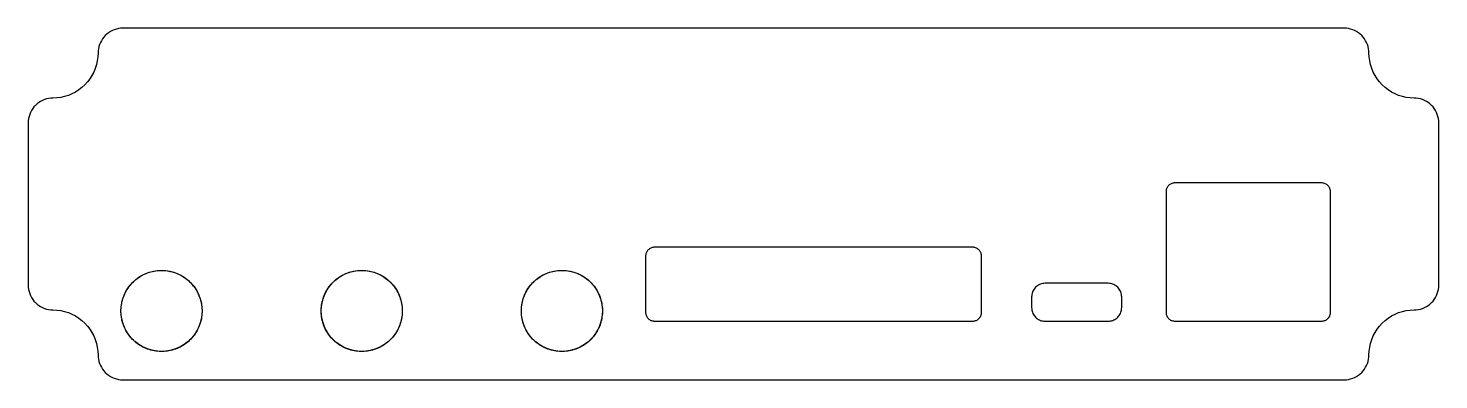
# Model space of a CAD drawing. Header units: millimetres. Extents: x -78 to 78, y -7 to 32.
import ezdxf

# ---------------------------------------------------------------- set-up
doc = ezdxf.new("R2010")
doc.units = ezdxf.units.MM

msp = doc.modelspace()

# ---------------------------------------------------------------- linework, layer by layer
at = {"layer": 'drills_NPTH'}
for centre in [(-63.5, 0.64), (-41.27, 0.64), (-19.05, 0.64)]:
    msp.add_circle(centre, 4.5, dxfattribs=at)
at = {"layer": 'holes'}
for points in [[(48.02, 0.5), (48.02, 0.41), (48.04, 0.33), (48.05, 0.24), (48.08, 0.16), (48.11, 0.08), (48.15, 0), (48.2, -0.07), (48.25, -0.14), (48.31, -0.21), (48.38, -0.27), (48.45, -0.32), (48.52, -0.37), (48.6, -0.41), (48.68, -0.44), (48.76, -0.47), (48.85, -0.48), (48.93, -0.5), (49.02, -0.5), (65.28, -0.5), (65.37, -0.5), (65.45, -0.48), (65.54, -0.47), (65.62, -0.44), (65.7, -0.41), (65.78, -0.37), (65.85, -0.32), (65.92, -0.27), (65.99, -0.21), (66.05, -0.14), (66.1, -0.07), (66.15, 0), (66.19, 0.08), (66.22, 0.16), (66.25, 0.24), (66.26, 0.33), (66.28, 0.41), (66.28, 0.5), (66.28, 13.84), (66.28, 13.93), (66.26, 14.01), (66.25, 14.1), (66.22, 14.18), (66.19, 14.26), (66.15, 14.34), (66.1, 14.41), (66.05, 14.48), (65.99, 14.55), (65.92, 14.61), (65.85, 14.66), (65.78, 14.71), (65.7, 14.75), (65.62, 14.78), (65.54, 14.81), (65.45, 14.82), (65.37, 14.84), (65.28, 14.84), (49.02, 14.84), (48.93, 14.84), (48.85, 14.82), (48.76, 14.81), (48.68, 14.78), (48.6, 14.75), (48.52, 14.71), (48.45, 14.66), (48.38, 14.61), (48.31, 14.55), (48.25, 14.48), (48.2, 14.41), (48.15, 14.34), (48.11, 14.26), (48.08, 14.18), (48.05, 14.1), (48.04, 14.01), (48.02, 13.93), (48.02, 13.84), (48.02, 0.5)], [(-9.76, 0.5), (-9.76, 0.41), (-9.74, 0.33), (-9.73, 0.24), (-9.7, 0.16), (-9.67, 0.08), (-9.63, 0), (-9.58, -0.07), (-9.53, -0.14), (-9.47, -0.21), (-9.4, -0.27), (-9.33, -0.32), (-9.26, -0.37), (-9.18, -0.41), (-9.1, -0.44), (-9.02, -0.47), (-8.93, -0.48), (-8.85, -0.5), (-8.76, -0.5), (26.54, -0.5), (26.63, -0.5), (26.71, -0.48), (26.8, -0.47), (26.88, -0.44), (26.96, -0.41), (27.04, -0.37), (27.11, -0.32), (27.18, -0.27), (27.25, -0.21), (27.31, -0.14), (27.36, -0.07), (27.41, 0), (27.45, 0.08), (27.48, 0.16), (27.51, 0.24), (27.52, 0.33), (27.54, 0.41), (27.54, 0.5), (27.54, 6.7), (27.54, 6.79), (27.52, 6.87), (27.51, 6.96), (27.48, 7.04), (27.45, 7.12), (27.41, 7.2), (27.36, 7.27), (27.31, 7.34), (27.25, 7.41), (27.18, 7.47), (27.11, 7.52), (27.04, 7.57), (26.96, 7.61), (26.88, 7.64), (26.8, 7.67), (26.71, 7.68), (26.63, 7.7), (26.54, 7.7), (-8.76, 7.7), (-8.85, 7.7), (-8.93, 7.68), (-9.02, 7.67), (-9.1, 7.64), (-9.18, 7.61), (-9.26, 7.57), (-9.33, 7.52), (-9.4, 7.47), (-9.47, 7.41), (-9.53, 7.34), (-9.58, 7.27), (-9.63, 7.2), (-9.67, 7.12), (-9.7, 7.04), (-9.73, 6.96), (-9.74, 6.87), (-9.76, 6.79), (-9.76, 6.7), (-9.76, 0.5)], [(-59, 0.54), (-59.01, 0.36), (-59.02, 0.17), (-59.05, -0.01), (-59.08, -0.2), (-59.11, -0.38), (-59.16, -0.56), (-59.21, -0.74), (-59.27, -0.91), (-59.34, -1.09), (-59.42, -1.26), (-59.5, -1.42), (-59.59, -1.59), (-59.68, -1.75), (-59.78, -1.9), (-59.89, -2.06), (-60.01, -2.2), (-60.13, -2.34), (-60.25, -2.48), (-60.38, -2.61), (-60.52, -2.74), (-60.66, -2.86), (-60.81, -2.97), (-60.96, -3.08), (-61.12, -3.18), (-61.28, -3.28), (-61.44, -3.37), (-61.61, -3.45), (-61.78, -3.52), (-61.95, -3.59), (-62.13, -3.65), (-62.31, -3.7), (-62.49, -3.75), (-62.67, -3.79), (-62.85, -3.82), (-63.04, -3.84), (-63.22, -3.86), (-63.41, -3.87), (-63.59, -3.87), (-63.78, -3.86), (-63.96, -3.84), (-64.15, -3.82), (-64.33, -3.79), (-64.51, -3.75), (-64.69, -3.7), (-64.87, -3.65), (-65.05, -3.59), (-65.22, -3.52), (-65.39, -3.45), (-65.56, -3.37), (-65.72, -3.28), (-65.88, -3.18), (-66.04, -3.08), (-66.19, -2.97), (-66.34, -2.86), (-66.48, -2.74), (-66.62, -2.61), (-66.75, -2.48), (-66.87, -2.34), (-66.99, -2.2), (-67.11, -2.06), (-67.22, -1.9), (-67.32, -1.75), (-67.41, -1.59), (-67.5, -1.42), (-67.58, -1.26), (-67.66, -1.09), (-67.73, -0.91), (-67.79, -0.74), (-67.84, -0.56), (-67.89, -0.38), (-67.92, -0.2), (-67.95, -0.01), (-67.98, 0.17), (-67.99, 0.36), (-68, 0.54), (-68, 0.73), (-67.99, 0.91), (-67.98, 1.1), (-67.95, 1.28), (-67.92, 1.47), (-67.89, 1.65), (-67.84, 1.83), (-67.79, 2.01), (-67.73, 2.18), (-67.66, 2.36), (-67.58, 2.53), (-67.5, 2.69), (-67.41, 2.86), (-67.32, 3.02), (-67.22, 3.17), (-67.11, 3.33), (-66.99, 3.47), (-66.87, 3.61), (-66.75, 3.75), (-66.62, 3.88), (-66.48, 4.01), (-66.34, 4.13), (-66.19, 4.24), (-66.04, 4.35), (-65.88, 4.45), (-65.72, 4.55), (-65.56, 4.64), (-65.39, 4.72), (-65.22, 4.79), (-65.05, 4.86), (-64.87, 4.92), (-64.69, 4.97), (-64.51, 5.02), (-64.33, 5.06), (-64.15, 5.09), (-63.96, 5.11), (-63.78, 5.13), (-63.59, 5.14), (-63.41, 5.14), (-63.22, 5.13), (-63.04, 5.11), (-62.85, 5.09), (-62.67, 5.06), (-62.49, 5.02), (-62.31, 4.97), (-62.13, 4.92), (-61.95, 4.86), (-61.78, 4.79), (-61.61, 4.72), (-61.44, 4.64), (-61.28, 4.55), (-61.12, 4.45), (-60.96, 4.35), (-60.81, 4.24), (-60.66, 4.13), (-60.52, 4.01), (-60.38, 3.88), (-60.25, 3.75), (-60.13, 3.61), (-60.01, 3.47), (-59.89, 3.33), (-59.78, 3.17), (-59.68, 3.02), (-59.59, 2.86), (-59.5, 2.69), (-59.42, 2.53), (-59.34, 2.36), (-59.27, 2.18), (-59.21, 2.01), (-59.16, 1.83), (-59.11, 1.65), (-59.08, 1.47), (-59.05, 1.28), (-59.02, 1.1), (-59.01, 0.91), (-59, 0.73), (-59, 0.54)], [(-36.77, 0.54), (-36.78, 0.36), (-36.8, 0.17), (-36.82, -0.01), (-36.85, -0.2), (-36.89, -0.38), (-36.94, -0.56), (-36.99, -0.74), (-37.05, -0.91), (-37.12, -1.09), (-37.19, -1.26), (-37.27, -1.42), (-37.36, -1.59), (-37.46, -1.75), (-37.56, -1.9), (-37.67, -2.06), (-37.78, -2.2), (-37.9, -2.34), (-38.03, -2.48), (-38.16, -2.61), (-38.3, -2.74), (-38.44, -2.86), (-38.58, -2.97), (-38.74, -3.08), (-38.89, -3.18), (-39.05, -3.28), (-39.22, -3.37), (-39.38, -3.45), (-39.55, -3.52), (-39.73, -3.59), (-39.9, -3.65), (-40.08, -3.7), (-40.26, -3.75), (-40.44, -3.79), (-40.63, -3.82), (-40.81, -3.84), (-41, -3.86), (-41.18, -3.87), (-41.37, -3.87), (-41.55, -3.86), (-41.74, -3.84), (-41.92, -3.82), (-42.11, -3.79), (-42.29, -3.75), (-42.47, -3.7), (-42.65, -3.65), (-42.82, -3.59), (-43, -3.52), (-43.17, -3.45), (-43.33, -3.37), (-43.5, -3.28), (-43.66, -3.18), (-43.81, -3.08), (-43.97, -2.97), (-44.11, -2.86), (-44.25, -2.74), (-44.39, -2.61), (-44.52, -2.48), (-44.65, -2.34), (-44.77, -2.2), (-44.88, -2.06), (-44.99, -1.9), (-45.09, -1.75), (-45.19, -1.59), (-45.28, -1.42), (-45.36, -1.26), (-45.43, -1.09), (-45.5, -0.91), (-45.56, -0.74), (-45.61, -0.56), (-45.66, -0.38), (-45.7, -0.2), (-45.73, -0.01), (-45.75, 0.17), (-45.77, 0.36), (-45.78, 0.54), (-45.78, 0.73), (-45.77, 0.91), (-45.75, 1.1), (-45.73, 1.28), (-45.7, 1.47), (-45.66, 1.65), (-45.61, 1.83), (-45.56, 2.01), (-45.5, 2.18), (-45.43, 2.36), (-45.36, 2.53), (-45.28, 2.69), (-45.19, 2.86), (-45.09, 3.02), (-44.99, 3.17), (-44.88, 3.33), (-44.77, 3.47), (-44.65, 3.61), (-44.52, 3.75), (-44.39, 3.88), (-44.25, 4.01), (-44.11, 4.13), (-43.97, 4.24), (-43.81, 4.35), (-43.66, 4.45), (-43.5, 4.55), (-43.33, 4.64), (-43.17, 4.72), (-43, 4.79), (-42.82, 4.86), (-42.65, 4.92), (-42.47, 4.97), (-42.29, 5.02), (-42.11, 5.06), (-41.92, 5.09), (-41.74, 5.11), (-41.55, 5.13), (-41.37, 5.14), (-41.18, 5.14), (-41, 5.13), (-40.81, 5.11), (-40.63, 5.09), (-40.44, 5.06), (-40.26, 5.02), (-40.08, 4.97), (-39.9, 4.92), (-39.73, 4.86), (-39.55, 4.79), (-39.38, 4.72), (-39.22, 4.64), (-39.05, 4.55), (-38.89, 4.45), (-38.74, 4.35), (-38.58, 4.24), (-38.44, 4.13), (-38.3, 4.01), (-38.16, 3.88), (-38.03, 3.75), (-37.9, 3.61), (-37.78, 3.47), (-37.67, 3.33), (-37.56, 3.17), (-37.46, 3.02), (-37.36, 2.86), (-37.27, 2.69), (-37.19, 2.53), (-37.12, 2.36), (-37.05, 2.18), (-36.99, 2.01), (-36.94, 1.83), (-36.89, 1.65), (-36.85, 1.47), (-36.82, 1.28), (-36.8, 1.1), (-36.78, 0.91), (-36.77, 0.73), (-36.77, 0.54)], [(-14.55, 0.54), (-14.56, 0.36), (-14.57, 0.17), (-14.6, -0.01), (-14.63, -0.2), (-14.66, -0.38), (-14.71, -0.56), (-14.76, -0.74), (-14.82, -0.91), (-14.89, -1.09), (-14.97, -1.26), (-15.05, -1.42), (-15.14, -1.59), (-15.23, -1.75), (-15.33, -1.9), (-15.44, -2.06), (-15.56, -2.2), (-15.68, -2.34), (-15.8, -2.48), (-15.93, -2.61), (-16.07, -2.74), (-16.21, -2.86), (-16.36, -2.97), (-16.51, -3.08), (-16.67, -3.18), (-16.83, -3.28), (-16.99, -3.37), (-17.16, -3.45), (-17.33, -3.52), (-17.5, -3.59), (-17.68, -3.65), (-17.86, -3.7), (-18.04, -3.75), (-18.22, -3.79), (-18.4, -3.82), (-18.59, -3.84), (-18.77, -3.86), (-18.96, -3.87), (-19.14, -3.87), (-19.33, -3.86), (-19.51, -3.84), (-19.7, -3.82), (-19.88, -3.79), (-20.06, -3.75), (-20.24, -3.7), (-20.42, -3.65), (-20.6, -3.59), (-20.77, -3.52), (-20.94, -3.45), (-21.11, -3.37), (-21.27, -3.28), (-21.43, -3.18), (-21.59, -3.08), (-21.74, -2.97), (-21.89, -2.86), (-22.03, -2.74), (-22.17, -2.61), (-22.3, -2.48), (-22.42, -2.34), (-22.54, -2.2), (-22.66, -2.06), (-22.77, -1.9), (-22.87, -1.75), (-22.96, -1.59), (-23.05, -1.42), (-23.13, -1.26), (-23.21, -1.09), (-23.28, -0.91), (-23.34, -0.74), (-23.39, -0.56), (-23.44, -0.38), (-23.47, -0.2), (-23.5, -0.01), (-23.53, 0.17), (-23.54, 0.36), (-23.55, 0.54), (-23.55, 0.73), (-23.54, 0.91), (-23.53, 1.1), (-23.5, 1.28), (-23.47, 1.47), (-23.44, 1.65), (-23.39, 1.83), (-23.34, 2.01), (-23.28, 2.18), (-23.21, 2.36), (-23.13, 2.53), (-23.05, 2.69), (-22.96, 2.86), (-22.87, 3.02), (-22.77, 3.17), (-22.66, 3.33), (-22.54, 3.47), (-22.42, 3.61), (-22.3, 3.75), (-22.17, 3.88), (-22.03, 4.01), (-21.89, 4.13), (-21.74, 4.24), (-21.59, 4.35), (-21.43, 4.45), (-21.27, 4.55), (-21.11, 4.64), (-20.94, 4.72), (-20.77, 4.79), (-20.6, 4.86), (-20.42, 4.92), (-20.24, 4.97), (-20.06, 5.02), (-19.88, 5.06), (-19.7, 5.09), (-19.51, 5.11), (-19.33, 5.13), (-19.14, 5.14), (-18.96, 5.14), (-18.77, 5.13), (-18.59, 5.11), (-18.4, 5.09), (-18.22, 5.06), (-18.04, 5.02), (-17.86, 4.97), (-17.68, 4.92), (-17.5, 4.86), (-17.33, 4.79), (-17.16, 4.72), (-16.99, 4.64), (-16.83, 4.55), (-16.67, 4.45), (-16.51, 4.35), (-16.36, 4.24), (-16.21, 4.13), (-16.07, 4.01), (-15.93, 3.88), (-15.8, 3.75), (-15.68, 3.61), (-15.56, 3.47), (-15.44, 3.33), (-15.33, 3.17), (-15.23, 3.02), (-15.14, 2.86), (-15.05, 2.69), (-14.97, 2.53), (-14.89, 2.36), (-14.82, 2.18), (-14.76, 2.01), (-14.71, 1.83), (-14.66, 1.65), (-14.63, 1.47), (-14.6, 1.28), (-14.57, 1.1), (-14.56, 0.91), (-14.55, 0.73), (-14.55, 0.54)], [(33.1, 1), (33.11, 0.87), (33.12, 0.74), (33.15, 0.61), (33.19, 0.49), (33.24, 0.37), (33.3, 0.25), (33.37, 0.14), (33.45, 0.04), (33.54, -0.06), (33.64, -0.15), (33.74, -0.23), (33.85, -0.3), (33.97, -0.36), (34.09, -0.41), (34.21, -0.45), (34.34, -0.48), (34.47, -0.49), (34.6, -0.5), (41.6, -0.5), (41.73, -0.49), (41.86, -0.48), (41.99, -0.45), (42.11, -0.41), (42.23, -0.36), (42.35, -0.3), (42.46, -0.23), (42.56, -0.15), (42.66, -0.06), (42.75, 0.04), (42.83, 0.14), (42.9, 0.25), (42.96, 0.37), (43.01, 0.49), (43.05, 0.61), (43.08, 0.74), (43.09, 0.87), (43.1, 1), (43.1, 2.2), (43.09, 2.33), (43.08, 2.46), (43.05, 2.59), (43.01, 2.71), (42.96, 2.83), (42.9, 2.95), (42.83, 3.06), (42.75, 3.16), (42.66, 3.26), (42.56, 3.35), (42.46, 3.43), (42.35, 3.5), (42.23, 3.56), (42.11, 3.61), (41.99, 3.65), (41.86, 3.68), (41.73, 3.69), (41.6, 3.7), (34.6, 3.7), (34.47, 3.69), (34.34, 3.68), (34.21, 3.65), (34.09, 3.61), (33.97, 3.56), (33.85, 3.5), (33.74, 3.43), (33.64, 3.35), (33.54, 3.26), (33.45, 3.16), (33.37, 3.06), (33.3, 2.95), (33.24, 2.83), (33.19, 2.71), (33.15, 2.59), (33.12, 2.46), (33.11, 2.33), (33.1, 2.2), (33.1, 1)]]:
    msp.add_lwpolyline(points, close=True, dxfattribs=at)
at = {"layer": 'outline'}
msp.add_lwpolyline([(-78.3, 3.5), (-78.29, 3.26), (-78.26, 3.02), (-78.21, 2.79), (-78.13, 2.56), (-78.04, 2.34), (-77.93, 2.12), (-77.8, 1.92), (-77.66, 1.73), (-77.49, 1.56), (-77.32, 1.39), (-77.13, 1.25), (-76.92, 1.12), (-76.71, 1.01), (-76.49, 0.92), (-76.26, 0.84), (-76.03, 0.79), (-75.79, 0.76), (-75.55, 0.75), (-75.11, 0.73), (-74.68, 0.67), (-74.26, 0.58), (-73.84, 0.45), (-73.44, 0.28), (-73.05, 0.08), (-72.68, -0.15), (-72.34, -0.42), (-72.01, -0.71), (-71.72, -1.04), (-71.45, -1.38), (-71.22, -1.75), (-71.02, -2.14), (-70.85, -2.54), (-70.72, -2.96), (-70.63, -3.38), (-70.57, -3.81), (-70.55, -4.25), (-70.54, -4.49), (-70.51, -4.73), (-70.46, -4.96), (-70.38, -5.19), (-70.29, -5.41), (-70.18, -5.62), (-70.05, -5.83), (-69.91, -6.02), (-69.74, -6.19), (-69.57, -6.36), (-69.38, -6.5), (-69.17, -6.63), (-68.96, -6.74), (-68.74, -6.83), (-68.51, -6.91), (-68.28, -6.96), (-68.04, -6.99), (-67.8, -7), (67.8, -7), (68.04, -6.99), (68.28, -6.96), (68.51, -6.91), (68.74, -6.83), (68.96, -6.74), (69.17, -6.63), (69.38, -6.5), (69.57, -6.36), (69.74, -6.19), (69.91, -6.02), (70.05, -5.83), (70.18, -5.62), (70.29, -5.41), (70.38, -5.19), (70.46, -4.96), (70.51, -4.73), (70.54, -4.49), (70.55, -4.25), (70.57, -3.81), (70.63, -3.38), (70.72, -2.96), (70.85, -2.54), (71.02, -2.14), (71.22, -1.75), (71.45, -1.38), (71.72, -1.04), (72.01, -0.71), (72.34, -0.42), (72.68, -0.15), (73.05, 0.08), (73.44, 0.28), (73.84, 0.45), (74.26, 0.58), (74.68, 0.67), (75.11, 0.73), (75.55, 0.75), (75.79, 0.76), (76.03, 0.79), (76.26, 0.84), (76.49, 0.92), (76.71, 1.01), (76.92, 1.12), (77.13, 1.25), (77.32, 1.39), (77.49, 1.56), (77.66, 1.73), (77.8, 1.92), (77.93, 2.12), (78.04, 2.34), (78.13, 2.56), (78.21, 2.79), (78.26, 3.02), (78.29, 3.26), (78.3, 3.5), (78.3, 21.5), (78.29, 21.74), (78.26, 21.98), (78.21, 22.21), (78.13, 22.44), (78.04, 22.66), (77.93, 22.88), (77.8, 23.08), (77.66, 23.27), (77.49, 23.44), (77.32, 23.61), (77.13, 23.75), (76.92, 23.88), (76.71, 23.99), (76.49, 24.08), (76.26, 24.16), (76.03, 24.21), (75.79, 24.24), (75.55, 24.25), (75.11, 24.27), (74.68, 24.33), (74.26, 24.42), (73.84, 24.55), (73.44, 24.72), (73.05, 24.92), (72.68, 25.15), (72.34, 25.42), (72.01, 25.71), (71.72, 26.04), (71.45, 26.38), (71.22, 26.75), (71.02, 27.14), (70.85, 27.54), (70.72, 27.96), (70.63, 28.38), (70.57, 28.81), (70.55, 29.25), (70.54, 29.49), (70.51, 29.73), (70.46, 29.96), (70.38, 30.19), (70.29, 30.41), (70.18, 30.62), (70.05, 30.83), (69.91, 31.02), (69.74, 31.19), (69.57, 31.36), (69.38, 31.5), (69.17, 31.63), (68.96, 31.74), (68.74, 31.83), (68.51, 31.91), (68.28, 31.96), (68.04, 31.99), (67.8, 32), (-67.8, 32), (-68.04, 31.99), (-68.28, 31.96), (-68.51, 31.91), (-68.74, 31.83), (-68.96, 31.74), (-69.17, 31.63), (-69.38, 31.5), (-69.57, 31.36), (-69.74, 31.19), (-69.91, 31.02), (-70.05, 30.83), (-70.18, 30.62), (-70.29, 30.41), (-70.38, 30.19), (-70.46, 29.96), (-70.51, 29.73), (-70.54, 29.49), (-70.55, 29.25), (-70.57, 28.81), (-70.63, 28.38), (-70.72, 27.96), (-70.85, 27.54), (-71.02, 27.14), (-71.22, 26.75), (-71.45, 26.38), (-71.72, 26.04), (-72.01, 25.71), (-72.34, 25.42), (-72.68, 25.15), (-73.05, 24.92), (-73.44, 24.72), (-73.84, 24.55), (-74.26, 24.42), (-74.68, 24.33), (-75.11, 24.27), (-75.55, 24.25), (-75.79, 24.24), (-76.03, 24.21), (-76.26, 24.16), (-76.49, 24.08), (-76.71, 23.99), (-76.92, 23.88), (-77.13, 23.75), (-77.32, 23.61), (-77.49, 23.44), (-77.66, 23.27), (-77.8, 23.08), (-77.93, 22.88), (-78.04, 22.66), (-78.13, 22.44), (-78.21, 22.21), (-78.26, 21.98), (-78.29, 21.74), (-78.3, 21.5), (-78.3, 3.5)], close=True, dxfattribs=at)

doc.saveas('drawing.dxf')
